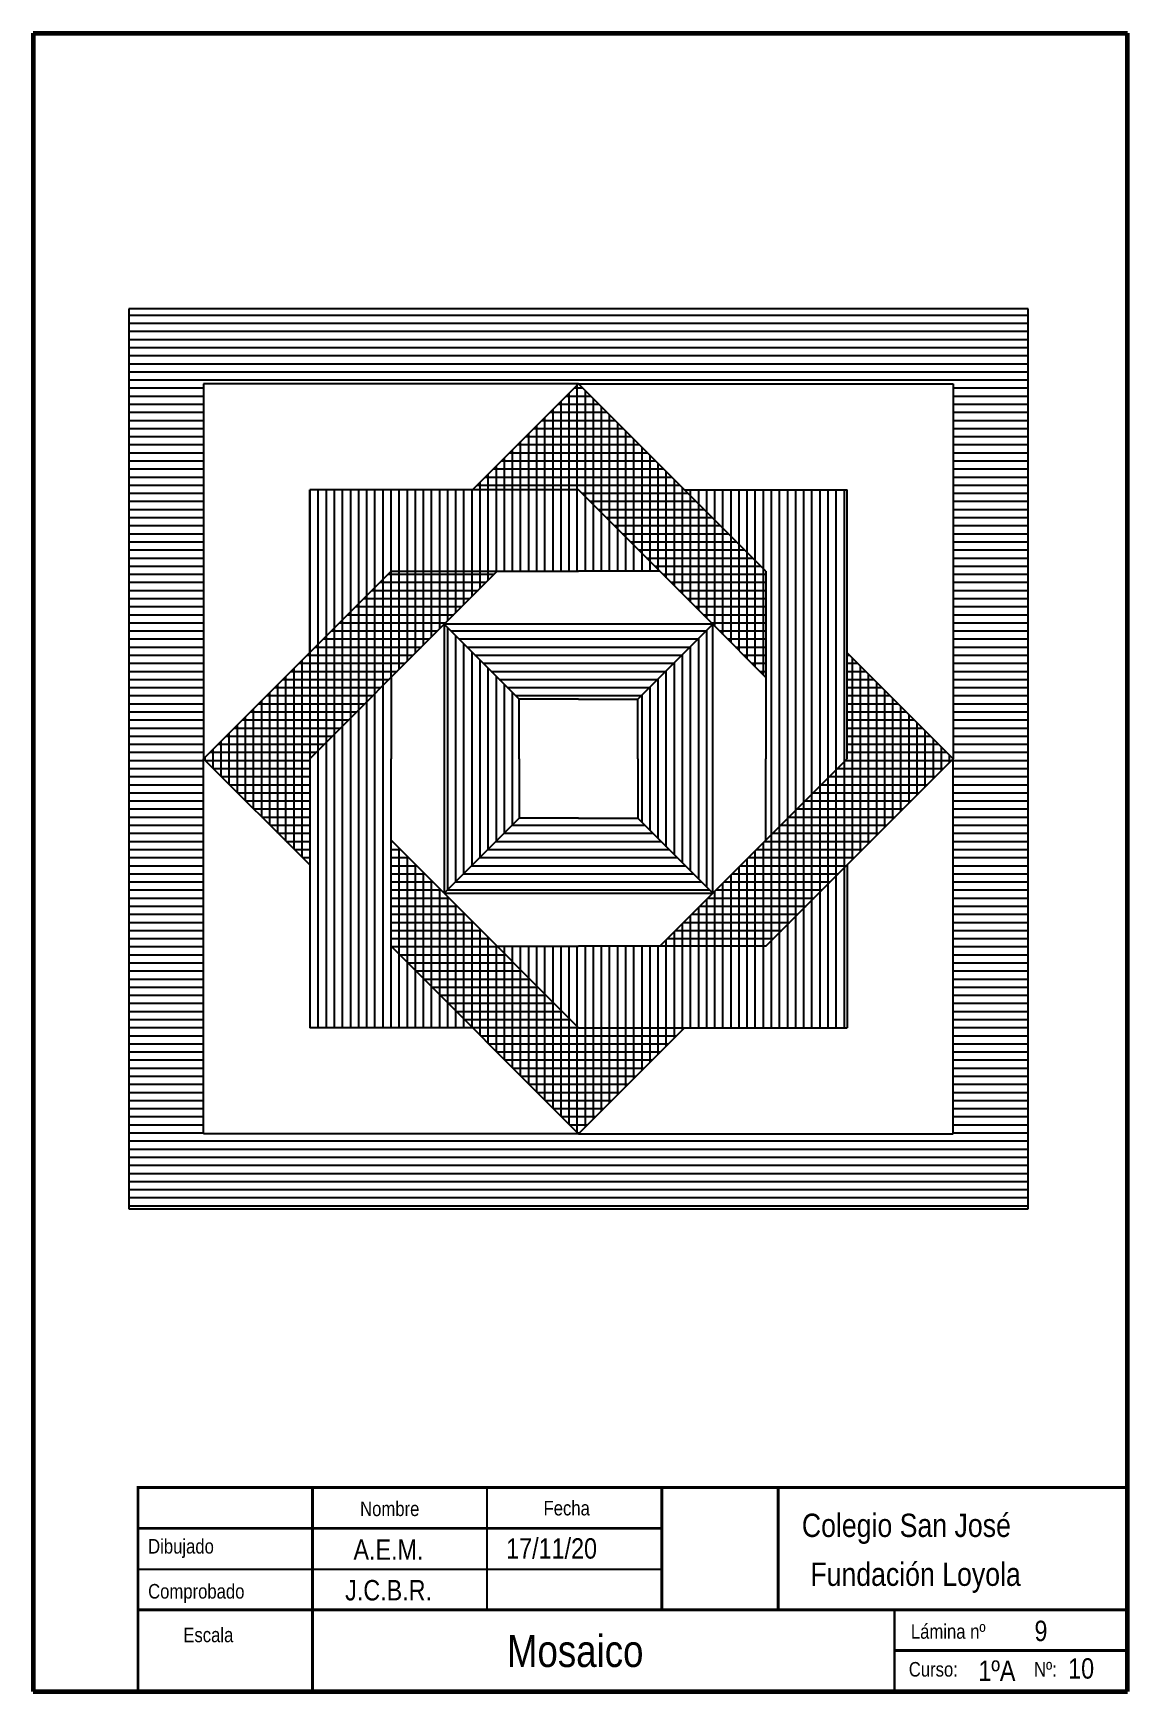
# Paper-space layout 'A4 vertical' of a CAD drawing. Header units: millimetres. Extents: x 10 to 198, y 0 to 285.
# The model-space entities are those that its viewports show. They can reach past a viewport. Long polylines and large blocks are cut down to what shows.
import ezdxf

# ---------------------------------------------------------------- set-up
doc = ezdxf.new("R2010")
doc.units = ezdxf.units.MM
doc.layers.add('Ventana', color=7, linetype='Continuous')
doc.layers.get('Ventana').off()
doc.styles.get("Standard").update_dxf_attribs({"font": ''})
doc.styles.get('Standard').set_extended_font_data('Arial Narrow')

msp = doc.modelspace()

# ---------------------------------------------------------------- hatches: boundary and pattern name
h = msp.add_hatch()
h.set_pattern_fill('ANSI31', color=256, scale=0.34, angle=135)
h.paths.add_polyline_path([(164.87, 169.07), (164.87, 289.07), (44.87, 289.07), (44.87, 169.07)])
h.paths.add_polyline_path([(154.87, 179.07), (154.87, 229.07), (154.87, 279.07), (104.87, 279.07), (54.87, 279.07), (54.87, 229.07), (54.87, 179.07), (104.87, 179.07)], flags=16)
at = {"transparency": 33554687}
h = msp.add_hatch(dxfattribs=at)
h.set_pattern_fill('ANSI37', color=256, scale=0.34, angle=45)
h.paths.add_polyline_path([(104.87, 279.07), (90.73, 264.93), (104.87, 264.93), (122.8, 247), (129.87, 239.93), (129.87, 254.07)])
h.paths.add_polyline_path([(140.73, 243.21), (140.73, 229.07), (122.8, 211.14), (115.73, 204.07), (129.87, 204.07), (154.87, 229.07)])
h.paths.add_polyline_path([(119.02, 193.21), (104.87, 193.21), (86.95, 211.14), (79.87, 218.21), (79.87, 204.07), (104.87, 179.07)])
h.paths.add_polyline_path([(86.95, 247), (94.02, 254.07), (79.87, 254.07), (54.87, 229.07), (69.02, 214.93), (69.02, 229.07)])
h = msp.add_hatch(dxfattribs=at)
h.set_pattern_fill('ANSI31', color=256, scale=0.34, angle=45)
h.paths.add_polyline_path([(104.87, 264.93), (69.02, 264.93), (69.02, 243.21), (79.87, 254.07), (104.87, 254.07), (115.73, 254.07)])
h.paths.add_polyline_path([(140.73, 264.93), (119.02, 264.93), (129.87, 254.07), (129.87, 229.07), (129.87, 218.21), (140.73, 229.07)])
h.paths.add_polyline_path([(140.73, 214.93), (129.87, 204.07), (104.87, 204.07), (94.02, 204.07), (104.87, 193.21), (140.73, 193.21)])
h.paths.add_polyline_path([(79.87, 229.07), (79.87, 239.93), (69.02, 229.07), (69.02, 193.21), (90.73, 193.21), (79.87, 204.07)])
h = msp.add_hatch()
h.set_pattern_fill('ANSI31', color=256, scale=0.34, angle=135)
h.paths.add_polyline_path([(122.8, 247), (104.87, 247), (86.95, 247), (96.95, 237), (104.87, 237), (112.8, 237)])
h.paths.add_polyline_path([(112.8, 221.14), (104.87, 221.14), (96.95, 221.14), (86.95, 211.14), (104.87, 211.14), (122.8, 211.14)])
h = msp.add_hatch()
h.set_pattern_fill('ANSI31', color=256, scale=0.34, angle=45)
h.paths.add_polyline_path([(122.8, 247), (112.8, 237), (112.8, 229.07), (112.8, 221.14), (122.8, 211.14), (122.8, 229.07)])
h.paths.add_polyline_path([(96.95, 237), (86.95, 247), (86.95, 229.07), (86.95, 211.14), (96.95, 221.14), (96.95, 229.07)])

# ---------------------------------------------------------------- linework, layer by layer
for p, q in [((164.87, 289.07), (44.87, 289.07)), ((44.87, 289.07), (44.87, 169.07)), ((164.87, 169.07), (164.87, 289.07)), ((104.87, 279.07), (54.87, 279.07)), ((54.87, 279.07), (54.87, 229.07)), ((104.87, 279.07), (90.73, 264.93)), ((104.87, 279.07), (154.87, 279.07)), ((129.87, 254.07), (104.87, 279.07)), ((154.87, 279.07), (154.87, 229.07)), ((69.02, 243.21), (69.02, 264.93)), ((104.87, 264.93), (69.02, 264.93)), ((122.8, 247), (104.87, 264.93)), ((119.02, 264.93), (140.73, 264.93)), ((140.73, 229.07), (140.73, 264.93)), ((79.87, 254.07), (54.87, 229.07)), ((79.87, 254.07), (104.87, 254.07)), ((86.95, 247), (94.02, 254.07)), ((115.73, 254.07), (104.87, 254.07)), ((129.87, 254.07), (129.87, 229.07)), ((86.95, 247), (69.02, 229.07)), ((86.95, 247), (96.95, 237)), ((104.87, 247), (86.95, 247)), ((86.95, 247), (86.95, 229.07)), ((122.8, 247), (104.87, 247)), ((122.8, 247), (112.8, 237)), ((122.8, 247), (129.87, 239.93)), ((122.8, 229.07), (122.8, 247)), ((154.87, 229.07), (140.73, 243.21)), ((79.87, 239.93), (79.87, 229.07)), ((96.95, 229.07), (96.95, 237)), ((104.87, 237), (96.95, 237)), ((104.87, 237), (112.8, 237)), ((112.8, 229.07), (112.8, 237)), ((54.87, 179.07), (54.87, 229.07)), ((54.87, 229.07), (69.02, 214.93)), ((69.02, 229.07), (69.02, 193.21)), ((79.87, 204.07), (79.87, 229.07)), ((86.95, 229.07), (86.95, 211.14)), ((96.95, 229.07), (96.95, 221.14)), ((112.8, 229.07), (112.8, 221.14)), ((122.8, 211.14), (140.73, 229.07)), ((122.8, 211.14), (122.8, 229.07)), ((129.87, 218.21), (129.87, 229.07)), ((129.87, 204.07), (154.87, 229.07)), ((154.87, 179.07), (154.87, 229.07)), ((86.95, 211.14), (96.95, 221.14)), ((104.87, 221.14), (96.95, 221.14)), ((104.87, 221.14), (112.8, 221.14)), ((122.8, 211.14), (112.8, 221.14)), ((86.95, 211.14), (79.87, 218.21)), ((140.73, 214.93), (140.73, 193.21)), ((86.95, 211.14), (104.87, 193.21)), ((86.95, 211.14), (104.87, 211.14)), ((104.87, 211.14), (122.8, 211.14)), ((122.8, 211.14), (115.73, 204.07)), ((79.87, 204.07), (104.87, 179.07)), ((94.02, 204.07), (104.87, 204.07)), ((129.87, 204.07), (104.87, 204.07)), ((90.73, 193.21), (69.02, 193.21)), ((104.87, 179.07), (119.02, 193.21)), ((104.87, 193.21), (140.73, 193.21)), ((104.87, 179.07), (54.87, 179.07)), ((104.87, 179.07), (154.87, 179.07)), ((44.87, 169.07), (164.87, 169.07))]:
    msp.add_line(p, q)

psp = doc.layouts.new('A4 vertical')

# ---------------------------------------------------------------- linework, layer by layer
at = {"lineweight": 60}
for p, q in [((10, 285), (10, 0.2)), ((10, 285), (198.02, 285)), ((198.02, 0.2), (198.02, 285)), ((10, 0.2), (198.02, 0.2))]:
    psp.add_line(p, q, dxfattribs=at)
for p, q in [((28.02, 35.2), (198.02, 35.2)), ((28.02, 0.2), (28.02, 35.2)), ((88.02, 14.2), (88.02, 35.2)), ((118.02, 14.2), (118.02, 35.2)), ((138.02, 14.2), (138.02, 35.2)), ((28.02, 28.2), (118.02, 28.2)), ((28.02, 21.2), (118.02, 21.2)), ((28.02, 14.2), (198.02, 14.2)), ((158.02, 0.2), (158.02, 14.2))]:
    psp.add_line(p, q)
at = {"lineweight": 40}
for p, q in [((58.02, 0.2), (58.02, 35.2)), ((198.02, 7.2), (158.02, 7.2))]:
    psp.add_line(p, q, dxfattribs=at)
for points, const_width in [([(28.02, 0.2), (28.02, 35.2), (198.02, 35.2)], 0.5), ([(118.02, 14.2), (118.02, 35.2)], 0.5), ([(138.02, 14.2), (138.02, 35.2)], 0.5), ([(28.02, 28.2), (118.02, 28.2)], 0.5), ([(158.02, 0.2), (158.02, 14.2)], 0.35)]:
    psp.add_lwpolyline(points, dxfattribs=dict(const_width=const_width))
at = {"lineweight": 40, "const_width": 0.5}
psp.add_lwpolyline([(28.02, 14.2), (198.02, 14.2)], dxfattribs=at)

# ---------------------------------------------------------------- texts
for s, height, p in [('Nombre', 2.5, (66.18, 30.31)), ('Fecha', 2.5, (97.7, 30.42)), ('Colegio San José', 4, (142.09, 26.72)), ('Dibujado', 2.5, (29.75, 23.87)), ('A.E.M.', 3.5, (65.04, 22.8)), ('17/11/20', 3.5, (91.28, 23)), ('Fundación Loyola', 4, (143.54, 18.32)), ('Comprobado', 2.5, (29.75, 16.14)), ('J.C.B.R.', 3.5, (63.61, 15.82)), ('Lámina nº', 2.5, (160.82, 9.24)), ('9', 3.5, (182.06, 8.84)), ('Escala', 2.5, (35.8, 8.65)), ('Mosaico', 5.5, (91.41, 4.39)), ('10', 3.5, (187.85, 2.39)), ('Curso:', 2.5, (160.46, 2.74)), ('1ºA', 3.5, (172.42, 2)), ('Nº:', 2.5, (181.98, 2.74))]:
    psp.add_text(s, height=height).set_placement(p)

# ---------------------------------------------------------------- viewports
at = {"layer": 'Ventana', "view_target_point": (59.41, 62.97)}
psp.add_viewport(center=(104.01, 160.1), size=(188.02, 249.792), view_center_point=(45.7, 165.89), view_height=193.912, dxfattribs=at)

doc.saveas('drawing.dxf')
